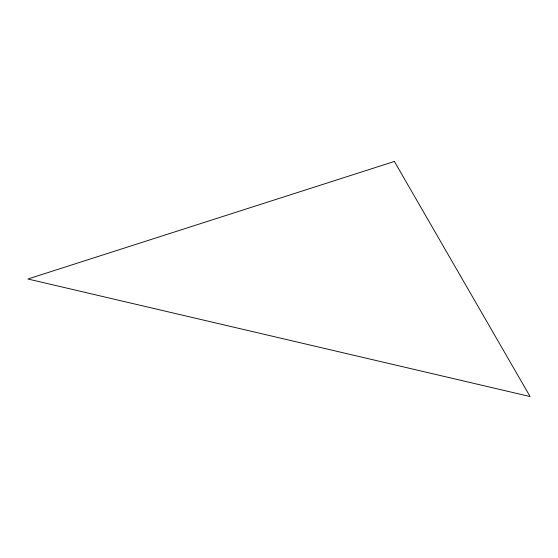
<?xml version="1.0" encoding="UTF-8"?>
<svg xmlns="http://www.w3.org/2000/svg" width="558" height="558" viewBox="0 0 558 558"><rect width="100%" height="100%" fill="white"/><g stroke="black" fill="none" stroke-linecap="round" stroke-linejoin="round"><path stroke-width="0.84" d="M394.373 161.457L27.9 279L530.1 396.543L394.373 161.457"/></g></svg>
